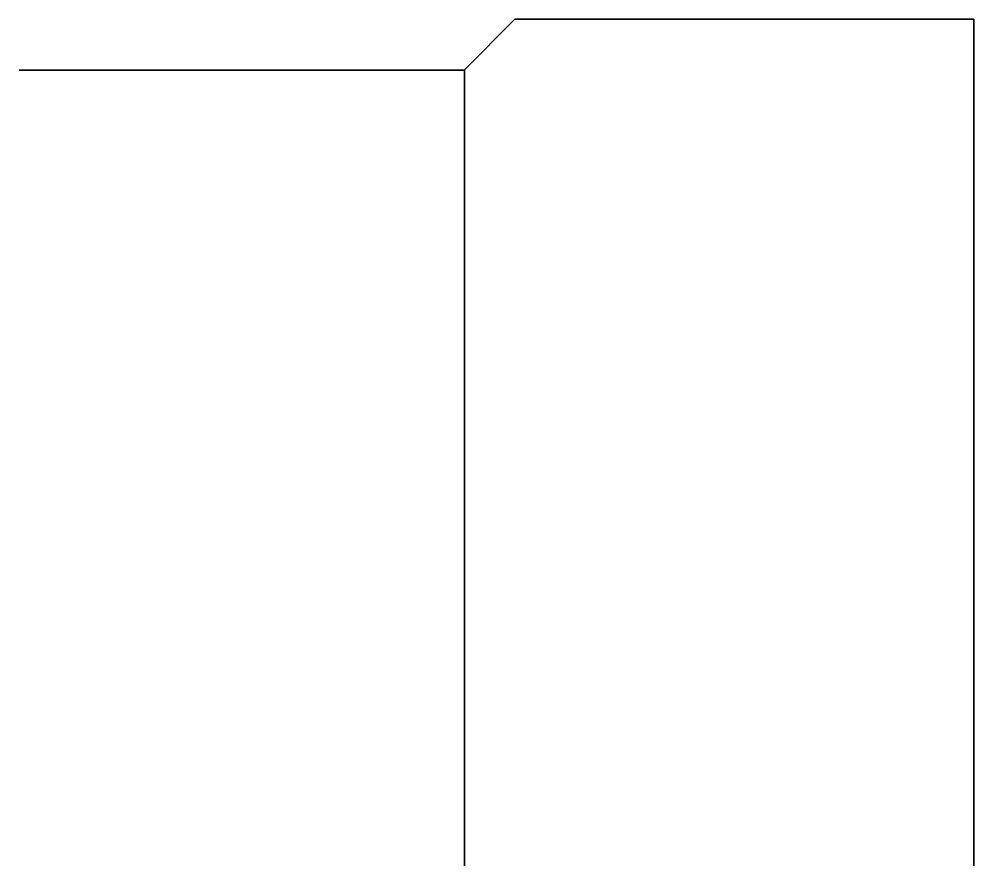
# Model space of a CAD drawing. Header units: metres. Extents: x -26.3 to 30.1, y 0 to 50.
import ezdxf

# ---------------------------------------------------------------- set-up
doc = ezdxf.new("R2010")
doc.units = ezdxf.units.M
doc.layers.add('A-DETL-GENF', color=92, linetype='Continuous', lineweight=18)

# ---------------------------------------------------------------- blocks, each defined once
blk = doc.blocks.new('27 Kalzip_rand - h_50-694550-00_0 Basismaterialen')
at = {"layer": 'A-DETL-GENF', "lineweight": 35}
for p, q in [((-0.033, 46.99), (2.976, 50)), ((2.976, 50), (30.063, 50)), ((30.063, 50), (30.063, 0)), ((-26.295, 46.99), (-0.033, 46.99)), ((0, 0), (0, 47))]:
    blk.add_line(p, q, dxfattribs=at)

msp = doc.modelspace()

# ---------------------------------------------------------------- block references
msp.add_blockref('27 Kalzip_rand - h_50-694550-00_0 Basismaterialen', (0, 0))

doc.saveas('drawing.dxf')
